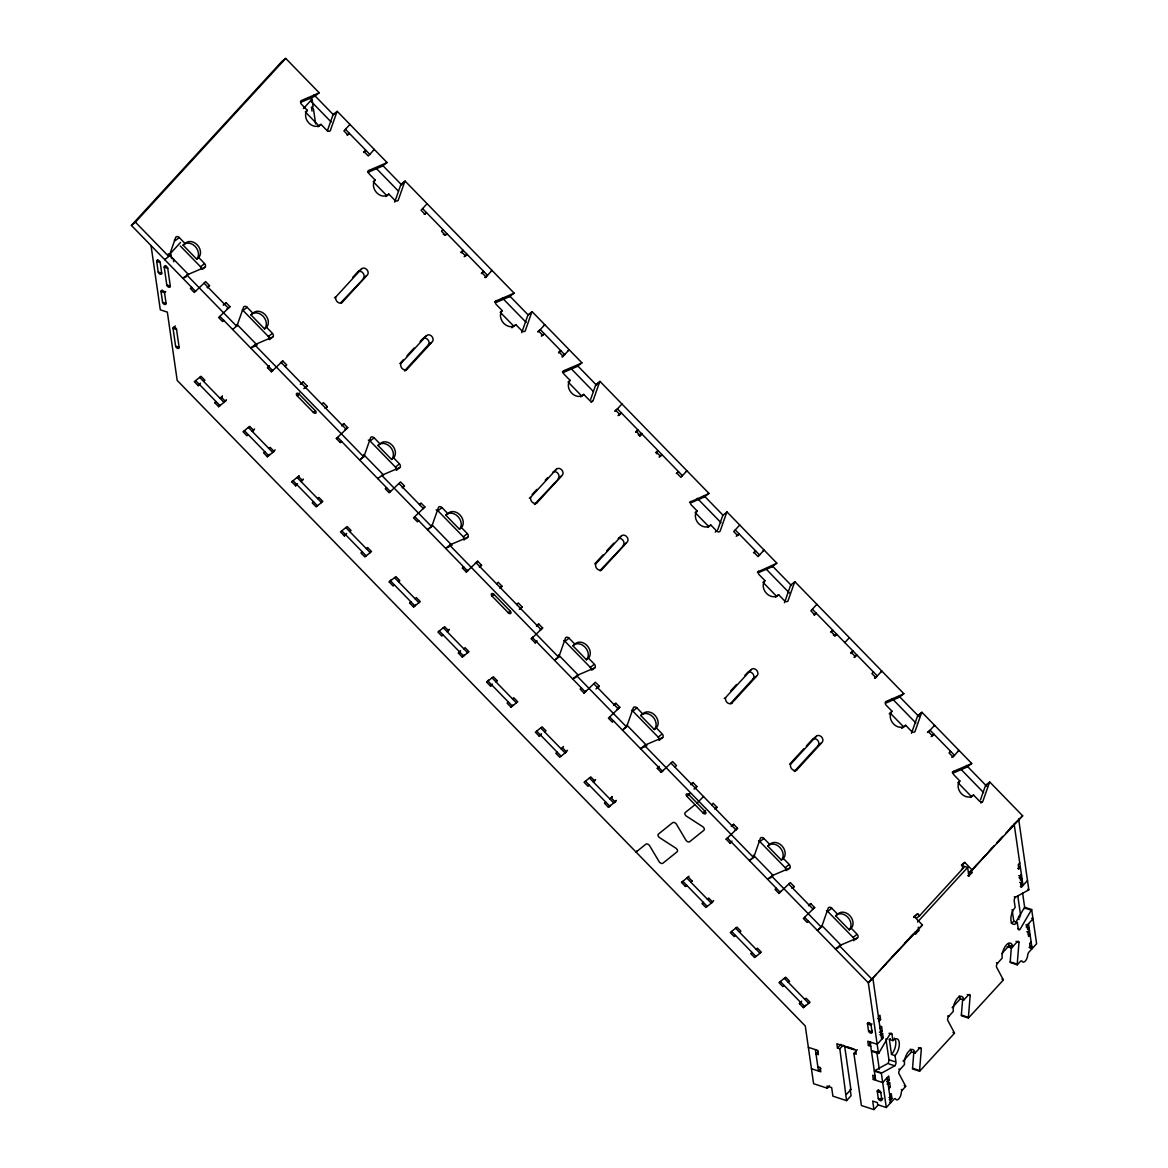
<?xml version="1.0" encoding="UTF-8"?>
<svg xmlns="http://www.w3.org/2000/svg" width="1168" height="1168" viewBox="0 0 1168 1168"><rect width="100%" height="100%" fill="white"/><g stroke="black" fill="none" stroke-linecap="round" stroke-linejoin="round"><path stroke-width="1.5" d="M962.622 999.458L961.366 1015.05A2.803 1.329 -71.9 0 0 961.395 1015.737L968.433 1018.043A2.803 1.329 -71.9 0 1 968.403 1017.357L970.155 995.53A2.803 1.329 -71.9 0 0 968.345 995.019L963.834 999.939A9.811 4.643 -71.9 0 0 957.497 998.173A9.811 4.643 -71.9 0 0 953.307 1011.4L948.796 1016.321A2.803 1.329 -71.9 0 0 947.613 1020.087L954.329 1032.702A2.803 1.329 -71.9 0 1 954.475 1033.242L919.596 1071.246L912.558 1068.939A2.803 1.329 -71.9 0 1 912.544 1068.253L913.858 1051.872M918.398 1047.769L921.333 1048.718L919.581 1070.56A2.803 1.329 -71.9 0 0 919.596 1071.246M1015.81 922.238L1024.234 907.843A2.803 1.329 -71.9 0 1 1024.657 907.273L1031.68 909.58L1036.615 943.759L1028.935 952.124A2.803 1.329 -71.9 0 0 1027.723 955.103A5.606 2.657 -71.9 0 1 1025.3 961.045A5.606 2.657 -71.9 0 1 1022.058 961.279A2.803 1.329 -71.9 0 0 1020.423 961.395L1017.255 964.841L1010.218 962.534A2.803 1.329 -71.9 0 1 1010.203 961.863L1011.517 945.481M1016.058 941.364L1018.978 942.328L1017.226 964.169A2.803 1.329 -71.9 0 0 1017.255 964.841M195.611 291.401L131.385 225.395L135.4 222.168L168.834 256.522A2.803 2.205 51.2 0 0 169.185 255.967L175.784 237.148A2.803 2.219 51.2 0 1 179.244 237.513L185.084 243.528A9.811 7.753 51.2 0 1 197.173 244.798A9.811 7.753 51.2 0 1 198.735 257.544L204.575 263.559A2.803 2.219 51.2 0 1 205.028 267.195L202.341 269.355M186.34 276.699L183.42 277.955A2.803 2.219 51.2 0 0 182.909 278.349L186.924 275.122L236.681 326.266A2.803 2.219 51.2 0 0 237.031 325.711L243.645 306.892A2.803 2.219 51.2 0 1 247.09 307.257L252.945 313.272A9.811 7.753 51.2 0 1 265.019 314.542A9.811 7.753 51.2 0 1 266.581 327.288L272.436 333.303A2.803 2.219 51.2 0 1 272.874 336.939L269.531 339.625M327.376 130.816L332.88 115.136A2.803 2.219 51.2 0 1 333.23 114.581L337.245 111.354L387.002 162.498L382.476 166.104L367.818 172.397M337.245 111.354A2.803 2.219 51.2 0 0 336.895 111.894L330.296 130.728A2.803 2.219 51.2 0 1 326.836 130.363L320.996 124.348A9.811 7.753 51.2 0 1 308.907 123.063A9.811 7.753 51.2 0 1 307.345 110.332L301.505 104.317A2.803 2.219 51.2 0 1 301.052 100.682L318.645 93.133A2.803 2.219 51.2 0 0 319.156 92.754L285.722 58.4L281.707 61.627L131.385 225.395M394.682 202.122L400.741 184.88A2.803 2.205 51.2 0 1 401.077 184.325L405.106 181.098L514.051 293.066L509.511 296.672L496.327 302.337M405.106 181.098A2.803 2.205 51.2 0 0 404.756 181.639L398.142 200.458A2.803 2.219 51.2 0 1 394.696 200.093L388.842 194.092A9.811 7.753 51.2 0 1 376.768 192.808A9.811 7.753 51.2 0 1 375.205 180.062L369.351 174.061A2.803 2.219 51.2 0 1 368.913 170.426L386.491 162.878A2.803 2.219 51.2 0 0 387.002 162.498M360.051 459.506A2.803 2.205 51.2 0 1 359.7 460.061L363.73 456.834A2.803 2.205 51.2 0 0 364.066 456.279L370.679 437.46A2.803 2.219 51.2 0 1 374.125 437.825L379.98 443.84A9.811 7.753 51.2 0 1 392.054 445.11A9.811 7.753 51.2 0 1 393.616 457.856L399.471 463.871A2.803 2.219 51.2 0 1 399.909 467.507L396.565 470.193M427.911 529.25A2.803 2.219 51.2 0 1 427.561 529.805L431.576 526.578A2.803 2.219 51.2 0 0 431.926 526.023L438.54 507.204A2.803 2.219 51.2 0 1 441.986 507.569L447.84 513.584A9.811 7.753 51.2 0 1 459.915 514.854A9.811 7.753 51.2 0 1 461.477 527.6L467.317 533.615A2.803 2.219 51.2 0 1 467.769 537.251L465.536 539.047M521.716 332.69L527.775 315.448A2.803 2.219 51.2 0 1 528.111 314.893L532.141 311.666L581.898 362.81L577.372 366.416L562.713 372.709M532.141 311.666A2.803 2.219 51.2 0 0 531.79 312.206L525.177 331.026A2.803 2.219 51.2 0 1 521.731 330.661L515.876 324.66A9.811 7.753 51.2 0 1 503.802 323.375A9.811 7.753 51.2 0 1 502.24 310.63L496.385 304.629A2.803 2.219 51.2 0 1 495.947 300.979L513.526 293.445A2.803 2.219 51.2 0 0 514.051 293.066M590.672 399.295L595.622 385.192A2.803 2.205 51.2 0 1 595.972 384.637L599.987 381.41L708.932 493.378L704.406 496.984L691.222 502.649M599.987 381.41A2.803 2.205 51.2 0 0 599.651 381.951L593.037 400.77A2.803 2.219 51.2 0 1 589.592 400.405L583.737 394.404A9.811 7.753 51.2 0 1 571.663 393.12A9.811 7.753 51.2 0 1 570.101 380.374L564.246 374.373A2.803 2.219 51.2 0 1 563.808 370.723L581.387 363.19A2.803 2.219 51.2 0 0 581.898 362.81M554.946 659.818A2.803 2.219 51.2 0 1 554.596 660.373L558.611 657.146A2.803 2.219 51.2 0 0 558.961 656.591L565.575 637.772A2.803 2.219 51.2 0 1 569.02 638.137L574.875 644.152A9.811 7.753 51.2 0 1 586.949 645.422A9.811 7.753 51.2 0 1 588.511 658.168L594.366 664.183A2.803 2.219 51.2 0 1 594.804 667.819L592.132 669.965M622.807 729.562A2.803 2.219 51.2 0 1 622.456 730.117L626.471 726.89A2.803 2.219 51.2 0 0 626.822 726.335L633.421 707.516A2.803 2.219 51.2 0 1 636.881 707.881L642.721 713.896A9.811 7.753 51.2 0 1 654.81 715.166A9.811 7.753 51.2 0 1 656.372 727.912L662.212 733.927A2.803 2.219 51.2 0 1 662.665 737.563L659.307 740.249M717.707 529.863L722.656 515.76A2.803 2.219 51.2 0 1 723.007 515.205L727.036 511.978L776.793 563.122L772.267 566.728L759.069 572.393M784.458 602.746L790.517 585.489A2.803 2.219 51.2 0 1 790.867 584.949L794.882 581.708L903.828 693.69L899.302 697.296L886.103 702.961M749.841 860.13A2.803 2.219 51.2 0 1 749.491 860.685L753.506 857.458A2.803 2.219 51.2 0 0 753.856 856.903L760.47 838.084A2.803 2.219 51.2 0 1 763.916 838.449L769.756 844.464A9.811 7.753 51.2 0 1 781.845 845.734A9.811 7.753 51.2 0 1 783.407 858.48L789.247 864.495A2.803 2.219 51.2 0 1 789.699 868.131L787.466 869.926M817.688 929.874A2.803 2.219 51.2 0 1 817.352 930.429L821.367 927.202A2.803 2.219 51.2 0 0 821.717 926.647L828.316 907.828A2.803 2.219 51.2 0 1 831.777 908.193L837.617 914.208A9.811 7.753 51.2 0 1 849.705 915.478A9.811 7.753 51.2 0 1 851.268 928.224L857.108 934.239A2.803 2.219 51.2 0 1 857.56 937.875L855.326 939.671M911.493 733.314L917.552 716.057A2.803 2.219 51.2 0 1 917.902 715.517L921.917 712.276L971.688 763.434L967.148 767.04L952.767 773.216M921.917 712.276A2.803 2.219 51.2 0 0 921.567 712.83L914.967 731.65A2.803 2.219 51.2 0 1 911.507 731.285L905.667 725.284A9.811 7.753 51.2 0 1 893.578 723.999A9.811 7.753 51.2 0 1 892.031 711.254L886.176 705.253A2.803 2.219 51.2 0 1 885.738 701.603L903.317 694.069A2.803 2.219 51.2 0 0 903.828 693.69M980.448 799.919L985.412 785.801A2.803 2.219 51.2 0 1 985.763 785.261L989.778 782.02L1022.657 815.819L968.535 873.635L977.076 864.32M989.778 782.02A2.803 2.219 51.2 0 0 989.427 782.575L982.828 801.394A2.803 2.219 51.2 0 1 979.368 801.029L973.528 795.028A9.811 7.753 51.2 0 1 961.439 793.744A9.811 7.753 51.2 0 1 959.877 780.998L954.037 774.997A2.803 2.219 51.2 0 1 953.584 771.347L971.177 763.814A2.803 2.219 51.2 0 0 971.688 763.434M871.883 1050.616A2.803 1.329 -71.9 0 1 871.474 1051.185L878.497 1053.478A2.803 1.329 -71.9 0 0 878.92 1052.923L890.147 1033.724A2.803 1.329 -71.9 0 1 891.958 1034.22L892.892 1040.644A9.811 4.643 -71.9 0 1 899.229 1042.396A9.811 4.643 -71.9 0 1 895.038 1055.624L895.973 1062.048A2.803 1.329 -71.9 0 1 894.776 1065.829L881.811 1072.969A2.803 1.329 -71.9 0 0 881.373 1073.348L886.293 1107.527L877.694 1104.709L877.387 1102.577L872.7 1101.044L873.927 1109.6L861.385 1105.497L853.881 1053.405L857.268 1049.725M1031.68 909.58A2.803 1.329 -71.9 0 0 1031.271 910.149L1020.044 929.348A2.803 1.329 -71.9 0 1 1018.233 928.852L1017.299 922.428L1013.795 921.275A9.811 4.643 -71.9 0 1 1011.152 923.1M135.4 222.168L285.722 58.4M157.797 260.07L156.673 261.296L158.206 271.998A2.102 1.285 42.5 0 0 160.206 274.188A2.102 1.285 42.5 0 0 161.724 273.151L160.191 262.45A2.102 1.285 42.5 0 0 158.191 260.274A2.102 1.285 42.5 0 0 156.673 261.296L160.191 262.45M180.587 242.404L170.762 253.12L171.535 258.522M303.461 108.551L312.06 99.178L307.841 97.791M165.725 265.53L164.221 267.165L166.79 285.007A2.102 1.285 42.5 0 0 168.776 287.182A2.102 1.285 42.5 0 0 170.309 286.16L167.739 268.319A2.102 1.285 42.5 0 0 165.739 266.143A2.102 1.285 42.5 0 0 164.221 267.165L167.739 268.319M162.148 290.306L161.023 291.533L162.571 302.235A2.102 1.285 42.5 0 0 164.557 304.41A2.102 1.285 42.5 0 0 166.09 303.388L164.542 292.686A2.102 1.285 42.5 0 0 162.556 290.511A2.102 1.285 42.5 0 0 161.023 291.533L164.542 292.686L165.666 291.46M349.947 124.407L343.932 130.947L347.83 134.962L349.334 133.327L347.1 135.123M191.713 287.401L190.369 288.467L194.268 292.482L205.641 281.619L209.539 285.634L207.364 287.81M175.288 325.887L173.039 328.354L175.609 346.181A2.102 1.285 42.5 0 0 177.594 348.356A2.102 1.285 42.5 0 0 179.113 347.334L176.543 329.493A2.102 1.285 42.5 0 0 174.558 327.317A2.102 1.285 42.5 0 0 173.039 328.354L176.543 329.493M223.862 320.441L222.519 321.521L218.62 317.521L229.994 306.658L226.096 302.658L223.935 304.833M363.73 152.526L365.905 150.351L363.671 152.147M203.568 381.367L204.911 380.286L201.013 376.286L194.311 381.659L198.21 385.674L200.458 383.206M226.125 400.507L218.664 406.698L214.766 402.697L215.525 401.88M222.387 395.937L220.139 398.39L222.227 396.492M218.664 406.698L220.548 404.654M226.431 399.777L224.022 402.391L199.67 377.352M285.182 366.562L286.686 364.912L282.787 360.912L271.414 371.774L267.516 367.759L269.385 365.715M352.736 277.356L357.51 272.159M361.54 268.932L336.486 296.219A4.205 3.314 51.2 0 0 337.143 301.68A4.205 3.314 51.2 0 0 342.326 302.235L367.38 274.933A4.205 3.314 51.2 0 0 366.708 269.472A4.205 3.314 51.2 0 0 361.54 268.932L358.518 271.341M271.414 371.774L272.159 370.942M427.094 203.699L421.079 210.24L424.977 214.255L426.481 212.605L424.247 214.401M340.691 302.862L366.372 275.736M254.551 428.992L252.288 431.445L253.631 430.364L249.733 426.364L243.032 431.737L246.93 435.752L248.273 434.671M304.965 388.126L307.14 385.951L303.242 381.951L301.067 384.126M299.519 393.105L297.11 395.733L313.36 412.421A2.102 1.285 42.5 0 0 315.813 413.122A2.102 1.285 42.5 0 0 315.36 410.815L299.125 394.112A2.102 1.285 42.5 0 0 296.657 393.426A2.102 1.285 42.5 0 0 297.11 395.733L299.125 394.112M264.829 451.695L263.501 452.775L267.399 456.776L269.647 454.323M275.152 449.855L272.757 452.469L248.39 427.43M321.886 404.274L323.39 402.639L327.288 406.654L325.784 408.289M461.01 252.507L463.185 250.332L461.17 251.952A2.102 1.285 42.5 0 1 461.813 252.901M464.908 256.522L467.083 254.347L464.178 256.683M341.611 441.475L340.268 442.541L336.369 438.54L347.743 427.678L343.845 423.677L341.669 425.853M481.479 273.546L483.654 271.37L481.42 273.166M399.806 363.613L403.383 359.715M406.975 355.817L414.129 348.02M420.086 341.523L422.48 338.924A4.205 3.314 51.2 0 1 427.663 339.479A4.205 3.314 51.2 0 1 428.32 344.94L404.464 370.928M296.993 484.749L295.65 485.83L291.752 481.815L292.511 480.997M426.495 335.698L401.442 362.985A4.205 3.314 51.2 0 0 402.113 368.446A4.205 3.314 51.2 0 0 407.296 369L432.35 341.698A4.205 3.314 51.2 0 0 431.678 336.238A4.205 3.314 51.2 0 0 426.495 335.698L423.488 338.121M291.752 481.815L299.212 475.624M336.369 438.54L337.129 437.723M485.377 277.546L492.049 270.465L491.056 271.268M295.65 485.83L297.533 483.771M303.271 479.07L301.008 481.523L303.111 479.625M340.268 442.541L341.027 441.723M349.728 531.601L351.072 530.52L347.173 526.52L340.472 531.893L344.37 535.908L346.633 533.44M402.931 487.582L404.435 485.932L400.536 481.931L389.163 492.794L385.265 488.779L386.593 487.713M538.156 331.8L544.843 324.719L543.835 325.522M542.054 335.815L544.23 333.639L541.324 335.961M419.487 504.605L420.991 502.97L424.889 506.97L413.516 517.833L417.414 521.833L418.757 520.753M558.625 352.838L560.786 350.663L558.552 352.459M562.523 356.839L569.196 349.758L568.188 350.561M394.434 584.905L393.105 585.986L389.207 581.971L391.455 579.518M415.02 598.702L416.363 597.622L420.261 601.637L413.56 607.01L409.661 603.009L410.421 602.192M413.56 607.01L415.443 604.966M480.063 566.86L481.566 565.224L477.668 561.224L466.309 572.072L462.411 568.071L463.156 567.254M532.126 494.56L536.9 489.363M545.252 480.267L547.631 477.668M556.421 469.244L531.367 496.531A4.205 3.314 51.2 0 0 532.039 501.992A4.205 3.314 51.2 0 0 537.222 502.547L562.275 475.245A4.205 3.314 51.2 0 0 561.604 469.784A4.205 3.314 51.2 0 0 556.421 469.244L554.42 470.85M466.309 572.072L468.178 570.028M615.302 411.092L621.989 404.011M534.389 504.474L561.268 476.048M619.201 415.093L621.376 412.917L618.018 415.618M449.432 629.289L447.183 631.757L448.527 630.676L444.628 626.676L437.927 632.049L441.825 636.064L443.168 634.983M496.634 583.898L498.137 582.248L502.036 586.263L500.532 587.898M635.757 432.131L637.932 429.955L635.699 431.751M493.509 594.41L492.005 596.045L508.241 612.733A2.102 1.285 42.5 0 0 510.708 613.434A2.102 1.285 42.5 0 0 510.255 611.112L494.02 594.424A2.102 1.285 42.5 0 0 491.553 593.738A2.102 1.285 42.5 0 0 492.005 596.045L494.02 594.424M639.319 435.547L640.823 433.912M638.151 434.686A2.102 1.285 42.5 0 1 639.83 435.576L641.831 433.386M639.655 436.131L641.831 433.956L639.83 435.576M463.74 648.78L465.083 647.7L468.981 651.715L462.28 657.088L458.382 653.087L460.645 650.634M462.28 657.088L464.543 654.635M516.767 604.586L518.271 602.951L522.169 606.966L520.008 609.141M655.905 452.819L658.08 450.644L656.066 452.264A2.102 1.285 42.5 0 1 656.839 453.885M659.803 456.834L661.979 454.659L659.073 456.995M536.506 641.772L535.163 642.853L531.265 638.852L542.638 627.99L538.74 623.989L536.565 626.165M594.702 563.925L603.053 554.829M606.63 550.931L613.799 543.135M491.889 685.061L490.545 686.142L486.647 682.127L488.531 680.083M621.391 536.01L596.337 563.297A4.205 3.314 51.2 0 0 597.009 568.758A4.205 3.314 51.2 0 0 602.177 569.312L627.231 542.01A4.205 3.314 51.2 0 0 626.574 536.55A4.205 3.314 51.2 0 0 621.391 536.01L618.368 538.433M531.265 638.852L533.148 636.808M490.545 686.142L492.429 684.083M497.028 680.608L495.904 681.835L497.247 680.754L493.349 676.754L486.647 682.127M600.556 569.94L626.238 542.828M535.163 642.853L537.046 640.809M508.445 702.085L507.116 703.165L511.015 707.166L513.263 704.713M544.624 731.913L545.967 730.832L542.069 726.832L535.367 732.205L539.266 736.22L541.529 733.752M581.489 688.01L580.146 689.091L584.044 693.106L586.307 690.638M597.14 688.419L599.315 686.244L595.417 682.243L584.044 693.106M739.724 525.031L733.723 531.571L737.621 535.586L739.125 533.951L736.22 536.273M563.443 746.483L561.195 748.936L562.538 747.856L566.436 751.871L559.735 757.244L555.837 753.243L557.18 752.163M567.502 750.323L565.093 752.937L540.726 727.898M613.653 721.065L612.309 722.145L608.411 718.145L619.785 707.282L615.886 703.282L613.711 705.457M595.607 779.523L593.344 781.991L594.687 780.91L590.789 776.91L584.088 782.283L587.986 786.298L589.329 785.217M615.901 801.117L608.455 807.322L604.557 803.321L605.301 802.504M612.178 796.561L609.915 799.014L612.003 797.116M608.455 807.322L610.338 805.278M616.222 800.401L613.813 803.015L589.446 777.976M674.958 767.172L676.462 765.536L672.564 761.536L661.19 772.384L657.292 768.383L659.175 766.339M730.599 690.974L736.555 684.477M744.907 675.381L747.301 672.783A4.205 3.314 51.2 0 1 752.484 673.323A4.205 3.314 51.2 0 1 753.141 678.783L730.482 703.486M751.316 669.541L726.262 696.843A4.205 3.314 51.2 0 0 726.934 702.304A4.205 3.314 51.2 0 0 732.117 702.859L757.171 675.557A4.205 3.314 51.2 0 0 756.499 670.096A4.205 3.314 51.2 0 0 751.316 669.541L748.308 671.965M661.19 772.384L663.074 770.34M816.87 604.309L810.869 610.864L814.753 614.879L816.257 613.229L814.038 615.025M694.756 788.75L696.931 786.575L693.033 782.56L690.857 784.735M689.295 793.729L686.901 796.357L703.136 813.045A2.102 1.285 42.5 0 0 705.603 813.746A2.102 1.285 42.5 0 0 705.151 811.424L688.901 794.736A2.102 1.285 42.5 0 0 686.434 794.036A2.102 1.285 42.5 0 0 686.901 796.357L690.04 793.51M637.188 850.83L636.064 852.056L645.875 844.187A2.803 1.708 42.5 0 1 649.466 845.457L659.292 861.955A2.803 1.708 42.5 0 0 662.884 863.225L677.133 851.779A2.803 1.708 42.5 0 0 676.184 848.391L659.365 837.5A2.803 1.708 42.5 0 1 658.416 834.098L672.666 822.652A2.803 1.708 42.5 0 1 676.257 823.922L686.083 840.434A2.803 1.708 42.5 0 0 689.675 841.705L703.924 830.258A2.803 1.708 42.5 0 0 702.99 826.856L686.156 815.965A2.803 1.708 42.5 0 1 685.207 812.578L695.018 804.694M703.545 796.561L697.033 803.088M844.844 642.619L849.355 637.699M705.399 810.592L703.136 813.045L705.151 811.424M711.662 804.898L713.166 803.263L717.064 807.278L715.561 808.913M850.8 653.131L852.961 650.956L850.961 652.576A2.102 1.285 42.5 0 1 851.589 653.525M854.699 657.146L856.859 654.971L853.969 657.292M731.402 842.084L730.058 843.165L726.16 839.164L737.534 828.302L733.635 824.301L731.46 826.477M789.597 764.237L803.905 748.644M806.3 746.045L812.256 739.548A4.205 3.314 51.2 0 1 817.439 740.089A4.205 3.314 51.2 0 1 818.111 745.564L794.255 771.552M686.784 885.373L685.441 886.454L681.543 882.439L682.287 881.621M816.286 736.322L791.232 763.609A4.205 3.314 51.2 0 0 790.473 765.478L790.488 766.237A4.205 3.314 51.2 0 0 793.189 770.033A4.205 3.314 51.2 0 0 797.072 769.624L822.126 742.322A4.205 3.314 51.2 0 0 821.454 736.862A4.205 3.314 51.2 0 0 816.286 736.322L813.264 738.745M681.543 882.439L688.989 876.234M726.16 839.164L726.905 838.347M875.153 678.17L881.84 671.089L880.833 671.892M685.441 886.454L686.185 885.621M691.923 880.92L690.799 882.147L692.142 881.066L688.244 877.066M730.058 843.165L731.942 841.121M713.663 900.557L711.254 903.171L686.901 878.132M776.384 888.322L775.041 889.403L778.939 893.418L781.202 890.95M792.707 888.206L794.211 886.556L790.313 882.555L778.939 893.418M927.947 732.424L934.619 725.343L933.612 726.146M931.845 736.439L934.006 734.263L931.115 736.585M808.548 921.377L807.205 922.457L803.307 918.457L814.68 907.594L810.782 903.594L808.606 905.769M950.577 751.287L949.073 752.922L952.971 756.922L958.986 750.382L957.979 751.185M804.81 999.326L806.154 998.246L810.052 1002.261L803.35 1007.634L799.452 1003.633L801.701 1001.166M803.35 1007.634L805.599 1005.181M913.975 917.522L917.654 913.712L919.596 915.712L963.688 867.678L961.746 865.663L964.753 862.393L972.55 870.408M917.537 922.034L967.644 867.444L962.009 865.59M884.205 965.498L898.864 949.526M904.981 942.868L907.419 940.211M909.872 937.539L922.443 924.998L914.646 916.982M983.193 857.662L985.631 854.991M989.311 851.005L994.187 845.676M996.64 843.019L1002.743 836.361M1010.086 828.36L1012.525 825.703M1022.657 815.819L1014.131 823.966L1022.993 885.432L1020.642 884.658M872.861 978.127L876.511 974.141M878.949 971.499L886.249 963.542M892.337 956.913L913.011 934.371M992.26 848.041L971.572 870.583L971.878 872.73L968.871 876L967.703 875.62M997.122 842.741L1001.998 837.441M1005.648 833.47L1014.16 824.185M878.497 1053.478L868.32 982.814L922.443 924.998M914.588 933.48L915.756 933.86L918.763 930.589L918.267 927.158M818.257 1051.463L816.009 1053.916L818.359 1054.689L817.731 1050.397L808.358 1047.331M151.052 245.616L160.308 309.827L167.345 312.119L177.186 380.418L805.278 1025.986L813.6 1083.714L827.28 1088.196L826.973 1086.05L831.66 1087.598L832.901 1096.153L846.566 1100.636L839.821 1048.806L837.471 1048.032L840.858 1044.353M820.885 1068.413L818.476 1071.027L815.395 1049.638M839.821 1048.806L843.194 1045.112M871.81 1030.278L872.058 1032.074A2.102 1.285 42.5 0 1 870.54 1033.096A2.102 1.285 42.5 0 1 868.554 1030.921L867.517 1023.781L868.642 1022.555M871.941 1023.956L871.036 1024.935L872.058 1032.074L869.722 1031.3M878.453 1016.89L879.957 1015.255L880.57 1019.533L879.066 1021.168M1019.752 862.948L1018.248 864.583L1018.861 868.875L1017.693 868.481M1018.861 868.875L1020.365 867.225L1018.613 866.656M880.088 1028.307L881.592 1026.672L880.424 1026.292M1019.08 877.679L1022.015 878.643L1020.511 880.278L1019.898 876L1021.401 874.365M827.28 1088.196L829.528 1085.744M870.759 1046.265L868.408 1045.491L871.051 1042.63M881.592 1026.672L882.22 1030.95L880.716 1032.585L879.533 1032.205M881.402 1033.067L882.57 1033.446L881.066 1035.082L879.898 1034.702M1020.306 886.673L1021.489 887.067L1020.861 882.774L1022.365 881.139M882.57 1033.446L883.183 1037.724L877.183 1044.28L867.795 1041.214L868.408 1045.491M1021.489 887.067L1027.504 880.511M846.391 1094.46L850.903 1089.54L844.581 1045.637M846.566 1100.636L851.078 1095.715L850.158 1089.306L850.903 1089.54M886.643 1081.539L887.826 1081.933L889.315 1080.283L888.702 1076.005L882.687 1082.561L873.314 1079.495L875.197 1077.436M1026.19 927.027L1029.125 927.991L1027.621 929.626L1027.008 925.348L1033.008 918.793L1031.607 918.325M903.068 1061.157L911.493 1051.988A9.811 4.643 -71.9 0 0 910.339 1049.112M952.139 1007.707L960.315 998.786A9.811 4.643 -71.9 0 0 959.176 995.91M1001.779 953.614L1009.152 945.584A9.811 4.643 -71.9 0 0 1008.51 943.467M878.38 1090.08L877.256 1091.306L878.278 1098.446A2.102 1.285 42.5 0 0 880.263 1100.621A2.102 1.285 42.5 0 0 881.796 1099.599L882.92 1098.373M886.293 1107.527L893.973 1099.161A2.803 1.329 -71.9 0 1 895.593 1099.044A5.606 2.657 -71.9 0 0 898.834 1098.811A5.606 2.657 -71.9 0 0 901.258 1092.868A2.803 1.329 -71.9 0 1 902.47 1089.905L905.638 1086.444A2.803 1.329 -71.9 0 0 905.492 1085.904L898.776 1073.29A2.803 1.329 -71.9 0 1 899.973 1069.508L904.485 1064.603A9.811 4.643 -71.9 0 1 908.66 1051.375A9.811 4.643 -71.9 0 1 915.011 1053.142L919.508 1048.222A2.803 1.329 -71.9 0 1 921.333 1048.718M968.433 1018.043L1003.297 980.054A2.803 1.329 -71.9 0 0 1003.151 979.499L996.435 966.9A2.803 1.329 -71.9 0 1 997.633 963.118L1002.144 958.198A9.811 4.643 -71.9 0 1 1006.32 944.985A9.811 4.643 -71.9 0 1 1012.671 946.737L1017.167 941.831A2.803 1.329 -71.9 0 1 1018.978 942.328M888.512 1082.4L889.68 1082.78L888.176 1084.43L887.008 1084.035M1028.336 934.181L1030.103 934.765L1028.599 936.4L1027.971 932.122L1029.475 930.487M888.79 1088.707L890.293 1087.072L889.68 1082.78M873.927 1109.6L878.438 1104.68M889.826 1095.832L891.33 1094.197L890.147 1093.817M1031.125 941.89L1029.621 943.54L1030.234 947.817L1029.066 947.423M891.33 1094.197L891.943 1098.475L890.439 1100.125L889.271 1099.73M1030.234 947.817L1031.738 946.182L1030.57 945.788M301.432 102.025L314.615 96.36L319.156 92.754M307.345 110.332L305.344 111.938L318.981 125.954L320.996 124.348M175.886 240.199L179.244 237.513M333.552 114.595L336.895 111.894M169.185 255.967L164.805 259.749A2.803 2.205 51.2 0 0 165.155 259.194M198.735 257.544L196.72 259.165L183.069 245.134L185.084 243.528M201.509 269.195A2.803 2.219 51.2 0 0 200.56 266.786L203.904 264.099M373.497 150.088L374.315 149.446L368.3 155.986L364.401 151.986M207.305 287.416L209.539 285.634M367.57 171.492L368.913 170.426M375.205 180.062L373.191 181.682L386.842 195.698L388.842 194.092M223.205 304.979L226.096 302.658M226.65 309.345L229.994 306.658M243.747 309.943L247.09 307.257M401.398 184.34L404.756 181.639M232.666 329.493L237.031 325.711M266.581 327.288L264.581 328.909L250.93 314.878L252.945 313.272M198.21 385.674L199.553 384.593M272.874 336.939L255.296 344.472A2.803 2.219 51.2 0 0 254.785 344.867L250.755 348.093A2.803 2.219 51.2 0 1 251.266 347.699L255.675 345.816M269.282 339.392A2.803 2.219 51.2 0 0 268.406 336.53L271.764 333.844M334.471 297.84L335.479 297.022M214.766 402.697L216.109 401.617M341.319 303.038L342.326 302.235M267.516 367.759L268.859 366.679M442.38 230.184L443.052 229.643L441.548 231.279L445.446 235.279L446.95 233.644L444.935 235.264A2.102 1.285 42.5 0 0 443.256 234.374M280.554 362.708L282.787 360.912M300.337 384.272L303.242 381.951M303.797 388.637L307.14 385.951M313.36 412.421L315.36 410.815M268.859 448.468L270.188 447.388L274.086 451.403L267.399 456.776M484.866 277.531L487.552 275.371L422.582 208.605M325.054 408.45L327.288 406.654M428.32 344.94L431.342 342.516M405.281 370.621L407.296 369M494.604 302.059L495.947 300.979M341.611 425.473L343.845 423.677M344.837 430.014L347.743 427.678M502.24 310.63L500.225 312.25L513.876 326.266L515.876 324.66M370.782 440.511L374.125 437.825M528.432 314.907L531.79 312.206M360.722 458.966L364.066 456.279M393.616 457.856L391.616 459.477L377.965 445.446L379.98 443.84M313.564 501.773L312.221 502.853L316.119 506.854L322.821 501.481L318.922 497.466L317.579 498.546M537.645 331.785L540.331 329.624L564.684 354.663L562.012 356.824M399.909 467.507L382.33 475.04A2.803 2.219 51.2 0 0 381.819 475.434L377.79 478.661A2.803 2.219 51.2 0 1 378.301 478.267M396.317 469.989A2.803 2.219 51.2 0 0 395.441 467.098L398.799 464.411M402.201 487.728L404.435 485.932M344.37 535.908L345.713 534.827M562.465 371.804L563.808 370.723M570.101 380.374L568.086 381.994L581.722 396.01L583.737 394.404M362.284 551.851L360.941 552.931L364.839 556.932L371.541 551.559L367.643 547.544L366.299 548.624M422.655 508.766L424.889 506.97M438.642 510.255L441.986 507.569M596.293 384.652L599.651 381.951M428.583 528.71L431.926 526.023M461.477 527.6L459.462 529.221L445.826 515.19L447.84 513.584M591.023 402.391L592.366 401.31M389.207 581.971L395.894 576.598L399.792 580.598L398.463 581.679M614.791 411.063L617.478 408.917L682.433 475.683M467.769 537.251L450.191 544.784A2.803 2.219 51.2 0 0 449.665 545.179L445.65 548.405A2.803 2.219 51.2 0 1 446.161 548.011L449.096 546.755M464.003 540.127A2.803 2.219 51.2 0 0 463.302 536.842L466.66 534.141M529.367 498.152L530.374 497.334M409.661 603.009L411.005 601.929M535.207 504.153L537.222 502.547M462.411 568.071L463.74 566.991M475.434 563.02L477.668 561.224M479.333 567.02L481.566 565.224M499.802 588.059L502.036 586.263M676.301 473.478L678.535 471.682L677.031 473.317L680.929 477.332L686.945 470.777L685.937 471.58M508.241 612.733L510.255 611.112M458.382 653.087L459.725 652.007M519.278 609.287L522.169 606.966M600.177 570.933L602.177 569.312M689.5 502.371L708.421 493.757A2.803 2.219 51.2 0 0 708.932 493.378M536.506 625.785L538.74 623.989M539.733 630.326L542.638 627.99M690.843 501.291A2.803 2.219 51.2 0 0 691.281 504.941L697.135 510.942L695.121 512.562L708.757 526.578L710.772 524.972L716.626 530.973A2.803 2.219 51.2 0 0 720.072 531.338L726.686 512.518A2.803 2.219 51.2 0 1 727.036 511.978M565.677 640.823L569.02 638.137M555.618 659.278L558.961 656.591M588.511 658.168L586.497 659.789L572.86 645.758L574.875 644.152M715.283 532.053L716.626 530.973M512.475 698.858L513.803 697.778L517.701 701.793L511.015 707.166M594.804 667.819L577.226 675.352A2.803 2.219 51.2 0 0 576.715 675.746L572.685 678.973A2.803 2.219 51.2 0 1 573.196 678.579L576.131 677.323M591.285 669.819A2.803 2.219 51.2 0 0 590.336 667.41L593.694 664.709M753.448 552.771L755.681 550.975L754.178 552.61L758.076 556.61L764.091 550.07L763.084 550.873M595.972 688.945L599.315 686.244M539.266 736.22L540.609 735.139M757.36 572.116L776.282 563.502A2.803 2.219 51.2 0 0 776.793 563.122M758.689 571.035A2.803 2.219 51.2 0 0 759.142 574.685L764.982 580.686L762.981 582.306L776.618 596.322L778.633 594.716L784.473 600.717A2.803 2.219 51.2 0 0 787.933 601.082L794.532 582.263A2.803 2.219 51.2 0 1 794.882 581.708M613.653 705.063L615.886 703.282M616.879 709.618L619.785 707.282M633.538 710.567L636.881 707.881M623.464 729.022L626.822 726.335M656.372 727.912L654.357 729.533L640.721 715.502L642.721 713.896M662.665 737.563L645.072 745.096A2.803 2.219 51.2 0 0 644.561 745.491L640.546 748.717A2.803 2.219 51.2 0 1 641.057 748.323L645.451 746.44M659.073 740.016A2.803 2.219 51.2 0 0 658.197 737.154L661.541 734.453M724.248 698.464L725.255 697.646M753.141 678.783L756.163 676.36M604.557 803.321L605.9 802.241M731.11 703.662L732.117 702.859M657.292 768.383L658.635 767.303M830.594 632.049L832.828 630.267L831.324 631.903L835.222 635.903L836.726 634.268L834.711 635.888A2.102 1.285 42.5 0 0 833.383 635.056M690.799 784.356L693.033 782.56M694.026 788.911L696.931 786.575M872.759 672.534L873.43 671.994L871.927 673.629L875.825 677.63M874.657 678.155L877.329 675.995L812.359 609.229M714.831 809.059L717.064 807.278M818.111 745.564L821.119 743.14M795.072 771.23L797.072 769.624M731.402 826.097L733.635 824.301M735.3 830.098L737.534 828.302M891.023 712.071L892.031 711.254M760.572 841.135L763.916 838.449M901.579 728.379A9.811 7.753 51.2 0 0 903.652 726.89L905.667 725.284M918.223 715.531L921.567 712.83M750.513 859.59L753.856 856.903M783.407 858.48L781.392 860.101L767.756 846.07L769.756 844.464M703.34 902.397L701.997 903.477L705.895 907.478L712.597 902.105L708.699 898.09L707.355 899.17M927.436 732.409L930.108 730.248L954.475 755.287L951.789 757.448M789.699 868.131L772.106 875.664A2.803 2.219 51.2 0 0 771.595 876.058L767.58 879.285A2.803 2.219 51.2 0 1 768.091 878.891L771.026 877.635M786.093 870.613A2.803 2.219 51.2 0 0 785.232 867.722L788.575 865.021M791.977 888.352L794.211 886.556M735.504 935.451L734.161 936.532L730.263 932.517L736.964 927.144L740.862 931.144L739.519 932.225M952.241 772.428L953.584 771.347M959.877 780.998L957.877 782.618L971.513 796.634L973.528 795.028M808.548 905.375L810.782 903.594M752.061 952.475L750.732 953.555L754.63 957.556L761.317 952.183L757.419 948.168L756.09 949.248M812.446 909.39L814.68 907.594M828.419 910.879L831.777 908.193M986.084 785.276L989.427 782.575M818.359 929.334L821.717 926.647M851.268 928.224L849.253 929.83L835.616 915.814L837.617 914.208M980.813 803.015L982.157 801.934M784.224 985.529L782.881 986.61L778.983 982.595L785.684 977.222L789.583 981.222L788.239 982.303M857.56 937.875L839.967 945.408A2.803 2.219 51.2 0 0 839.456 945.788L835.441 949.029A2.803 2.219 51.2 0 1 835.952 948.635L838.887 947.379M853.793 940.751A2.803 2.219 51.2 0 0 853.093 937.466L856.436 934.765M961.395 865.079L964.753 862.393M961.454 869.459L963.688 867.678M799.452 1003.633L800.795 1002.553M913.624 916.938L917.654 913.712M916.69 918.048L919.596 915.712M1017.299 922.428A9.811 4.643 -71.9 0 1 1010.962 920.661A9.811 4.643 -71.9 0 1 1015.153 907.448L1014.218 901.024A2.803 1.329 -71.9 0 1 1015.415 897.243L1028.38 890.089A2.803 1.329 -71.9 0 0 1028.818 889.709L1018.642 819.045M881.373 1073.348L874.336 1071.041A2.803 1.329 -71.9 0 1 874.774 1070.662L887.738 1063.522A2.803 1.329 -71.9 0 0 888.936 1059.741L885.928 1038.878M205.028 267.195L187.435 274.728A2.803 2.219 51.2 0 0 186.924 275.122M158.206 271.998L161.724 273.151M166.79 285.007L170.309 286.16M162.571 302.235L166.09 303.388M175.609 346.181L179.113 347.334M1018.715 875.62L1019.898 876M1019.693 882.395L1020.861 882.774M1027.65 889.33L1028.818 889.709M968.944 871.766L971.878 872.73M1014.247 896.863L1015.415 897.243M1025.402 908.222L1031.271 910.149M1020.263 916.924L1018.511 916.354L1018.978 919.566M1025.825 924.954L1027.008 925.348M1017.693 928.575L1018.876 928.969M1026.803 931.728L1027.971 932.122M1030.935 948.285L1032.103 948.679L1028.512 923.713M1009.152 945.584L1012.671 946.737M1007.196 946.635L1011.897 948.182M917.595 930.21L918.763 930.589M1010.203 961.863L1016.058 963.775M996.465 962.739L997.633 963.118M1001.983 979.12L1003.151 979.499M967.221 994.567L970.155 995.53M960.315 998.786L963.834 999.939M961.366 1015.05L967.235 1016.978M947.628 1015.926L948.796 1016.321M953.146 1032.322L954.329 1032.702M953.307 1032.862L954.475 1033.242M877.635 1018.569L880.57 1019.533M867.517 1023.781L871.036 1024.935A2.102 1.285 42.5 0 0 869.05 1022.759A2.102 1.285 42.5 0 0 867.517 1023.781L869.868 1024.555M881.037 1030.57L882.22 1030.95M889.023 1033.257L891.958 1034.22M872.058 1032.074L868.554 1030.921M895.038 1055.624L891.52 1054.47L889.374 1039.491L892.892 1040.644M882.015 1037.345L883.183 1037.724M911.493 1051.988L915.011 1053.142M873.051 1051.01L878.92 1052.923M888.936 1059.741L894.79 1061.668M848.056 1047.127L852.742 1048.66M912.544 1068.253L918.398 1070.18M888.906 1063.902L894.776 1065.829M853.881 1053.405L856.232 1054.178L855.618 1049.901L836.857 1043.754L837.471 1048.032M898.805 1069.129L899.973 1069.508M874.774 1070.662L880.643 1072.589M886.395 1079.334L889.315 1080.283M875.036 1075.976L872.7 1075.217L873.314 1079.495M904.324 1085.51L905.492 1085.904M904.47 1086.065L905.638 1086.444M901.302 1089.51L902.47 1089.905M889.125 1086.678L890.293 1087.072M817.863 1066.764L820.199 1067.523L820.827 1071.801L811.439 1068.735M878.424 1091.7L880.774 1092.46L881.796 1099.599L878.278 1098.446L880.628 1099.219M889.009 1097.526L891.943 1098.475M889.622 1102.227L890.804 1102.621L887.198 1077.655M314.075 94.9L333.143 114.493M382.929 165.666L401.675 184.938M509.423 295.679L528.17 314.951M577.824 365.978L596.571 385.25M704.319 495.991L723.065 515.263M791.466 585.562L772.72 566.29A2.803 2.219 51.2 0 1 772.267 566.728M899.214 696.303L919.201 716.86M966.491 765.449L986.843 786.371M345.436 129.312L369.803 154.351M735.227 529.936L759.58 554.975M461.681 251.981L465.579 255.982M482.15 273.005L486.049 277.02M538.828 331.259L542.726 335.274M559.282 352.298L563.18 356.298M615.974 410.552L619.872 414.567M636.429 431.591L640.327 435.591M656.577 452.293L660.475 456.294M851.472 652.591L855.356 656.606M928.604 731.883L932.502 735.898M310.849 101.12L331.172 122.012M375.921 168.017L398.419 191.129M502.415 298.03L526.169 322.426M570.816 368.329L593.315 391.441M697.311 498.342L721.05 522.738M765.712 568.641L789.451 593.037M892.206 698.654L915.946 723.05M960.709 769.055L983.602 792.59M903.652 726.89L890.016 712.874A9.811 7.753 51.2 0 0 889.242 713.911M180.281 245.952L200.56 266.786M268.406 336.53L243.075 310.484A2.803 2.219 51.2 0 0 242.258 309.87M395.441 467.098L370.11 441.051A2.803 2.219 51.2 0 0 368.3 440.117M463.302 536.842L437.971 510.796A2.803 2.219 51.2 0 0 436.146 509.861M590.336 667.41L565.005 641.363A2.803 2.219 51.2 0 0 563.662 640.531M658.197 737.154L632.866 711.108A2.803 2.219 51.2 0 0 631.552 710.275M785.232 867.722L759.901 841.675A2.803 2.219 51.2 0 0 758.558 840.843M853.093 937.466L827.747 911.42A2.803 2.219 51.2 0 0 826.448 910.587M204.137 283.255L228.49 308.294M281.284 362.547L346.239 429.313M399.033 483.567L423.385 508.606M476.164 562.859L541.134 629.625M593.913 683.879L618.281 708.918M671.06 763.171L736.03 829.937M788.809 884.191L813.176 909.23M168.265 253.763L188.588 274.641M237.119 324.529L257.121 345.071M363.613 454.542L383.615 475.084M432.014 524.841L452.001 545.383M558.508 654.854L578.51 675.396M626.909 725.153L646.897 745.695M753.404 855.166L773.391 875.708M821.951 925.611L841.033 945.233M254.785 344.867L363.73 456.834M381.819 475.434L431.576 526.578M449.665 545.179L558.611 657.146M576.715 675.746L626.471 726.89M644.561 745.491L753.506 857.458M771.595 876.058L821.367 927.202M839.456 945.788L872.335 979.587M219.964 316.44L272.757 370.694M337.713 437.46L390.492 491.713M414.859 516.752L467.638 571.006M532.608 637.772L585.387 692.025M609.754 717.064L662.533 771.318M727.503 838.084L780.282 892.337M804.65 917.376L868.32 982.814L872.832 977.908L881.679 1039.374M221.467 397.31L225.366 401.325M298.453 476.442L302.351 480.442M611.258 797.934L615.156 801.949M297.11 477.508L321.477 502.547M345.83 527.586L370.198 552.625M394.565 577.664L418.918 602.703M443.285 627.742L467.638 652.781M492.005 677.82L516.373 702.859M735.621 928.21L759.988 953.249M784.341 978.288L808.709 1003.327M195.655 380.593L220.007 405.632M244.375 430.671L268.728 455.71M293.095 480.749L317.462 505.788M341.815 530.827L366.183 555.866M390.535 580.905L414.903 605.944M439.27 630.983L463.623 656.022M487.99 681.061L512.343 706.085M536.711 731.124L561.078 756.163M585.431 781.202L609.798 806.241M682.886 881.358L707.239 906.397M731.606 931.436L755.959 956.475M780.326 981.514L804.694 1006.553M1022.599 892.98L1024.862 908.719M1017.824 896.148L1020.598 915.376M1012.116 909.624L1013.795 921.275M967.644 867.444L968.871 876M915.449 931.728L915.756 933.86M876.774 1051.828L879.3 1069.319M881.533 1097.818L881.796 1099.599M870.145 1041.973L875.664 1080.254M312.06 99.178L313.097 106.376L311.593 108.011L312.046 111.106M315.637 123.954L313.55 109.471A2.102 1.285 42.5 0 0 311.243 107.208M173.302 258.683L173.755 261.778M853.925 1049.039A2.803 1.329 -71.9 0 0 853.939 1049.725L846.902 1047.419A2.803 1.329 -71.9 0 1 846.888 1046.747M358.007 271.735A4.205 3.314 51.2 0 1 362.971 273.005A4.205 3.314 51.2 0 1 363.365 278.159M315.126 95.98A2.803 2.219 51.2 0 1 314.615 96.36M382.987 165.725A2.803 2.219 51.2 0 1 382.476 166.104M386.842 195.698A9.811 7.753 51.2 0 1 385.878 196.56M183.069 245.134A9.811 7.753 51.2 0 1 195.158 246.419A9.811 7.753 51.2 0 1 196.72 259.165M174.353 240.097A2.803 2.219 51.2 0 1 175.215 240.739M250.93 314.878A9.811 7.753 51.2 0 1 263.019 316.163A9.811 7.753 51.2 0 1 264.581 328.909M318.981 125.954A9.811 7.753 51.2 0 1 318.017 126.816M967.673 766.661A2.803 2.219 51.2 0 1 967.148 767.04M971.513 796.634A9.811 7.753 51.2 0 1 970.55 797.481M767.756 846.07A9.811 7.753 51.2 0 1 779.83 847.355A9.811 7.753 51.2 0 1 781.392 860.101M899.813 696.916A2.803 2.219 51.2 0 1 899.302 697.296M835.616 915.814A9.811 7.753 51.2 0 1 847.691 917.099A9.811 7.753 51.2 0 1 849.253 929.83M776.618 596.322A9.811 7.753 51.2 0 1 775.669 597.169M778.633 594.716A9.811 7.753 51.2 0 1 766.544 593.432A9.811 7.753 51.2 0 1 764.982 580.686M572.86 645.758A9.811 7.753 51.2 0 1 584.949 647.043A9.811 7.753 51.2 0 1 586.497 659.789M704.917 496.604A2.803 2.219 51.2 0 1 704.406 496.984M710.772 524.972A9.811 7.753 51.2 0 1 698.698 523.687A9.811 7.753 51.2 0 1 697.135 510.942M708.757 526.578A9.811 7.753 51.2 0 1 707.808 527.425M640.721 715.502A9.811 7.753 51.2 0 1 652.795 716.787A9.811 7.753 51.2 0 1 654.357 729.533M618.456 538.521A4.205 3.314 51.2 0 1 623.07 540.419A4.205 3.314 51.2 0 1 623.216 545.252M552.902 472.047A4.205 3.314 51.2 0 1 557.866 473.317A4.205 3.314 51.2 0 1 558.26 478.471M577.883 366.037A2.803 2.219 51.2 0 1 577.372 366.416M581.722 396.01A9.811 7.753 51.2 0 1 580.773 396.857M377.965 445.446A9.811 7.753 51.2 0 1 390.054 446.731A9.811 7.753 51.2 0 1 391.616 459.477M510.022 296.292A2.803 2.219 51.2 0 1 509.511 296.672M512.913 327.128A9.811 7.753 51.2 0 1 511.788 327.755M445.826 515.19A9.811 7.753 51.2 0 1 457.914 516.475A9.811 7.753 51.2 0 1 459.462 529.221M894.265 1038.089A9.811 4.643 -71.9 0 1 895.593 1045.506A9.811 4.643 -71.9 0 1 891.52 1054.47M889.374 1039.491A9.811 4.643 -71.9 0 1 890.25 1038.644M880.774 1092.46L877.256 1091.306A2.102 1.285 42.5 0 1 878.774 1090.284A2.102 1.285 42.5 0 1 880.774 1092.46"/></g></svg>
